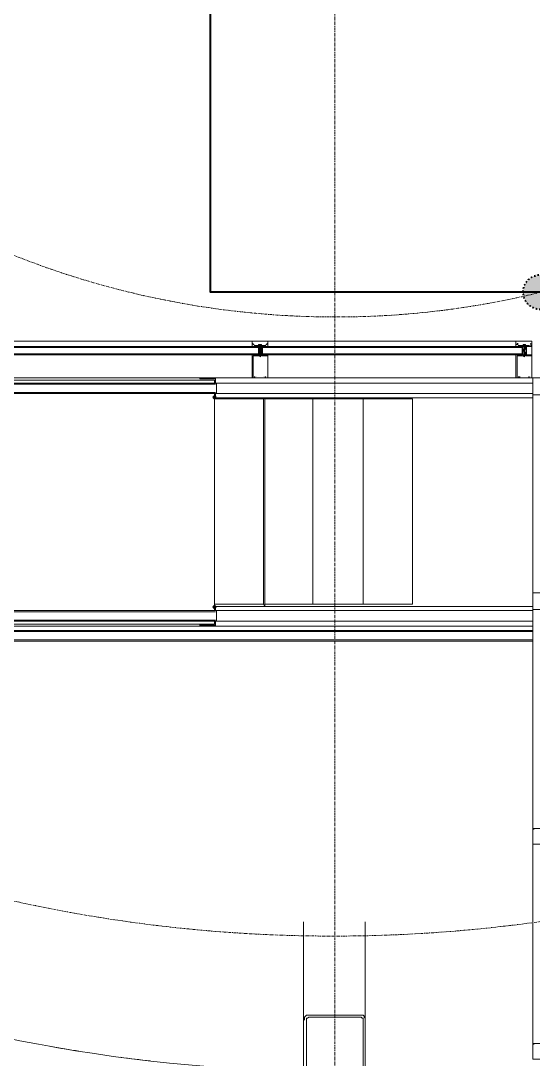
# Model space of a CAD drawing. Header units: millimetres. Extents: x 223 to 147055, y -17460 to 24540.
# Drawn here: x 134194 to 136267, y 300 to 4495 of the extents above; entities that cross this region are included whole.
import ezdxf

# ---------------------------------------------------------------- set-up
doc = ezdxf.new("R2010")
doc.units = ezdxf.units.MM
doc.linetypes.add('ACAD_ISO03W100', pattern=[30, 12, -18])
doc.linetypes.add('ADSK_Линия сетки', pattern=[21, 12, -3, 3, -3])
for name, color, linetype, lineweight in [('A-ANNO-DIMS', 7, 'Continuous', 9), ('S-GRID', 7, 'Continuous', 9), ('раб осв', 7, 'Continuous', 40), ('ЭЛ', 250, 'Continuous', 50)]:
    doc.layers.add(name, color=color, linetype=linetype, lineweight=lineweight)
for name, color, linetype in [('PDF _A-AREA', 7, 'Continuous'), ('PDF _A-DETL', 7, 'Continuous'), ('PDF _A-DETL-GENF', 7, 'Continuous'), ('PDF _A-FLOR', 7, 'Continuous'), ('PDF _A-GLAZ-CURT', 7, 'Continuous'), ('PDF _A-GLAZ-CWMG', 7, 'Continuous'), ('PDF _I-WALL', 7, 'Continuous'), ('PDF _S-BEAM', 7, 'Continuous'), ('PDF _S-FSTN', 7, 'Continuous')]:
    doc.layers.add(name, color=color, linetype=linetype)
doc.styles.add('GOST Common_I_6', font='ARIALN.TTF', dxfattribs={"height": 125})
doc.dimstyles.new('Диагональ_-_Gost_2_5мм', dxfattribs={"dimscale": 304.8, "dimtxt": 125.714375, "dimasz": 0.492126, "dimexe": 0.393701, "dimexo": 0.246063, "dimgap": 0.287073, "dimtad": 1, "dimdec": 0, "dimzin": 0, "dimdsep": 46, "dimtxsty": 'GOST Common_I_6', "dimsah": 1, "dimcen": 0.09, "dimdle": 0.393701, "dimazin": 0, "dimtfac": 1, "dimtdec": 4, "dimtix": 1, "dimtmove": 0, "dimatfit": 3, "dimfxl": 1, "dimtvp": 1, "dimtfill": 1, "dimtolj": 1, "dimtzin": 0, "dimarcsym": 2})

# ---------------------------------------------------------------- blocks, each defined once
blk = doc.blocks.new('*D338')
at = {"layer": 'A-ANNO-DIMS', "color": 0, "lineweight": -2, "transparency": 16777216}
for p, q in [((92115.2, 13595.1), (91913.7, 13796.7)), ((86612.7, 11315.9), (86612.7, 11600.9))]:
    blk.add_line(p, q, dxfattribs=at)
blk.add_arc((86612.7, 19097.7), 7616.7, 271.12837, 313.87163, dxfattribs=at)
at = {"layer": 'A-ANNO-DIMS', "color": 0, "transparency": 16777216}
for points in [[(91873.9, 13624.6), (91908.9, 13588.9), (91998.5, 13711.8)], [(86762.9, 11457.4), (86762.4, 11507.4), (86612.7, 11480.9)]]:
    blk.add_solid(points, dxfattribs=at)
at = {"layer": 'Defpoints', "color": 0, "transparency": 16777216}
for p in [(86612.7, 19097.7), (92168.2, 13542.1), (88584, 11740.4), (86612.7, 11240.9)]:
    blk.add_point(p, dxfattribs=at)
at = {"layer": 'A-ANNO-DIMS', "color": 0, "transparency": 16777216, "insert": (89470.1, 12199.3), "char_height": 125, "width": 588.088, "attachment_point": 5, "rotation": 22.5, "style": 'GOST Common_I_6', "bg_fill": 3, "box_fill_scale": 1.1, "bg_fill_color": 256, "bg_fill_true_color": 13158600, "bg_fill_transparency": 0}
blk.add_mtext('\\A1;45.00°', dxfattribs=at)
blk = doc.blocks.new('*D340')
at = {"layer": 'A-ANNO-DIMS', "color": 0, "lineweight": -2, "transparency": 16777216}
for p, q in [((81110.1, 13595.1), (81311.7, 13796.7)), ((86612.7, 11315.9), (86612.7, 11600.9))]:
    blk.add_line(p, q, dxfattribs=at)
blk.add_arc((86612.7, 19097.7), 7616.7, 226.12837, 268.87163, dxfattribs=at)
at = {"layer": 'A-ANNO-DIMS', "color": 0, "transparency": 16777216}
for points in [[(81316.4, 13588.9), (81351.4, 13624.6), (81226.8, 13711.8)], [(86462.9, 11507.4), (86462.4, 11457.4), (86612.7, 11480.9)]]:
    blk.add_solid(points, dxfattribs=at)
at = {"layer": 'Defpoints', "color": 0, "transparency": 16777216}
for p in [(86612.7, 19097.7), (81057.1, 13542.1), (82804.3, 12501.4), (86612.7, 11240.9)]:
    blk.add_point(p, dxfattribs=at)
at = {"layer": 'A-ANNO-DIMS', "color": 0, "transparency": 16777216, "insert": (83755.3, 12199.3), "char_height": 125, "width": 588.088, "attachment_point": 5, "rotation": 337.5, "style": 'GOST Common_I_6', "bg_fill": 3, "box_fill_scale": 1.1, "bg_fill_color": 256, "bg_fill_true_color": 13158600, "bg_fill_transparency": 0}
blk.add_mtext('\\A1;45.00°', dxfattribs=at)
blk = doc.blocks.new('оси')
at = {"layer": 'S-GRID', "linetype": 'ADSK_Линия сетки'}
blk.add_line((86612.7, 19097.7), (86612.7, 8288.8), dxfattribs=at)
blk.add_arc((86612.7, 19097.7), 6000, 192.09621, 182.95219, dxfattribs=at)
at = {"layer": 'A-ANNO-DIMS'}
dim = blk.add_angular_dim_3p(base=(88584, 11740.4), center=(86612.7, 19097.7), p1=(86612.7, 11240.9), p2=(92168.2, 13542.1), dimstyle='Диагональ_-_Gost_2_5мм', override={"dimpost": '<>', "dimfxl": 6013.290219}, dxfattribs=at)
dim.commit()
dim.dimension.update_dxf_attribs({"geometry": '*D338', "text_midpoint": (89470.1, 12199.3)})
dim = blk.add_angular_dim_3p(base=(82804.3, 12501.4), center=(86612.7, 19097.7), p1=(81057.1, 13542.1), p2=(86612.7, 11240.9), dimstyle='Диагональ_-_Gost_2_5мм', override={"dimpost": '<>', "dimfxl": 6013.290219}, dxfattribs=at)
dim.commit()
dim.dimension.update_dxf_attribs({"geometry": '*D340', "text_midpoint": (83755.3, 12199.3)})
at = {"layer": 'S-GRID', "linetype": 'ADSK_Линия сетки'}
blk.add_arc((86612.7, 19097.7), 3500, 177.3315, 161.4375, dxfattribs=at)

msp = doc.modelspace()

# ---------------------------------------------------------------- hatches: boundary and pattern name
at = {"layer": 'PDF _S-BEAM', "lineweight": 15, "transparency": 33554559}
for points in [[(134977.5, 2984.1), (134973.3, 2979.9), (134969, 2975.7), (134973.3, 2971.4), (134977.5, 2967.2), (134981.7, 2971.4), (134986, 2975.7), (134981.7, 2979.9)], [(134977.5, 2979.9), (134973.3, 2975.7), (134969, 2971.4), (134973.3, 2967.2), (134977.5, 2963), (134981.7, 2967.2), (134986, 2971.4), (134981.7, 2975.7)], [(134977.5, 2137.5), (134973.3, 2133.2), (134969, 2129), (134973.3, 2124.8), (134977.5, 2120.5), (134981.7, 2124.8), (134986, 2129), (134981.7, 2133.2)], [(134977.5, 2133.2), (134973.3, 2129), (134969, 2124.8), (134973.3, 2120.5), (134977.5, 2116.3), (134981.7, 2120.5), (134986, 2124.8), (134981.7, 2129)]]:
    msp.add_hatch(color=256, dxfattribs=at).paths.add_polyline_path(points)

# ---------------------------------------------------------------- linework, layer by layer
at = {"layer": 'PDF _A-AREA', "lineweight": 15}
msp.add_lwpolyline([(132230.1, 3390.5), (133567.8, 2048.6), (136264.4, 2048.6)], dxfattribs=at)
at = {"layer": 'PDF _A-DETL', "lineweight": 15}
msp.add_circle((135464.3, 6800.3), 6849.5, dxfattribs=at)
at = {"layer": 'PDF _A-DETL-GENF', "lineweight": 15}
for points in [[(135155.3, 3178.9), (135134.1, 3178.9), (135129.9, 3178.9), (135129.9, 3187.3), (135129.9, 3200), (135129.9, 3187.3), (135134.1, 3191.6), (135134.1, 3187.3), (135138.3, 3187.3)], [(135134.1, 3191.6), (135134.1, 3191.6)], [(135184.9, 3187.3), (135189.1, 3187.3), (135189.1, 3191.6), (135193.4, 3187.3), (135193.4, 3178.9)], [(135193.4, 3187.3), (135193.4, 3200), (135193.4, 3187.3)], [(136196.7, 3187.3), (136196.7, 3200), (136196.7, 3187.3)], [(136200.9, 3178.9), (136196.7, 3178.9), (136196.7, 3187.3), (136200.9, 3187.3), (136200.9, 3191.6)], [(136205.1, 3191.6), (136200.9, 3191.6), (136200.9, 3187.3), (136205.1, 3187.3)], [(136200.9, 3191.6), (136200.9, 3191.6)], [(136255.9, 3187.3), (136255.9, 3191.6), (136260.2, 3187.3), (136260.2, 3178.9)], [(136260.2, 3187.3), (136260.2, 3200), (136260.2, 3187.3)], [(135129.9, 3187.3), (135129.9, 3187.3)], [(135129.9, 3178.9), (135129.9, 3178.9)], [(135134.1, 3183.1), (135134.1, 3183.1)], [(135134.1, 3178.9), (135134.1, 3178.9)], [(135134.1, 3178.9), (135134.1, 3178.9)], [(135163.7, 3187.3), (135163.7, 3183.1), (135155.3, 3183.1), (135138.3, 3183.1)], [(135138.3, 3183.1), (135138.3, 3183.1)], [(135155.3, 3183.1), (135155.3, 3183.1)], [(135168, 3178.9), (135155.3, 3178.9), (135155.3, 3174.6), (135159.5, 3174.6)], [(135155.3, 3178.9), (135155.3, 3178.9)], [(135159.5, 3166.2), (135159.5, 3157.7), (135155.3, 3157.7), (135155.3, 3145), (135155.3, 3161.9), (135155.3, 3174.6), (135155.3, 3166.2)], [(135168, 3140.8), (135168, 3145), (135168, 3157.7), (135163.7, 3157.7), (135163.7, 3166.2), (135159.5, 3166.2), (135155.3, 3166.2), (135168, 3166.2), (135163.7, 3166.2)], [(135168, 3187.3), (135159.5, 3187.3), (135159.5, 3183.1)], [(135159.5, 3187.3), (135159.5, 3187.3)], [(135163.7, 3174.6), (135163.7, 3166.2), (135163.7, 3140.8), (135163.7, 3136.5), (135159.5, 3140.8), (135159.5, 3166.2), (135159.5, 3174.6), (135159.5, 3178.9)], [(135159.5, 3174.6), (135159.5, 3174.6)], [(135163.7, 3183.1), (135163.7, 3183.1)], [(135163.7, 3183.1), (135163.7, 3183.1)], [(135163.7, 3183.1), (135168, 3183.1), (135172.2, 3183.1), (135184.9, 3183.1)], [(135189.1, 3178.9), (135168, 3178.9), (135168, 3174.6), (135163.7, 3174.6), (135163.7, 3178.9)], [(135163.7, 3174.6), (135163.7, 3174.6)], [(135168, 3187.3), (135168, 3187.3)], [(135168, 3178.9), (135168, 3178.9)], [(135168, 3166.2), (135168, 3174.6), (135168, 3161.9), (135168, 3145), (135172.2, 3145), (135172.2, 3140.8)], [(135168, 3174.6), (135168, 3174.6)], [(135168, 3161.9), (135168, 3161.9)], [(135184.9, 3183.1), (135184.9, 3183.1)], [(135189.1, 3183.1), (135189.1, 3183.1)], [(135189.1, 3183.1), (135189.1, 3183.1)], [(135189.1, 3178.9), (135189.1, 3178.9)], [(135193.4, 3187.3), (135193.4, 3187.3)], [(135193.4, 3183.1), (135193.4, 3183.1)], [(136196.7, 3187.3), (136200.9, 3187.3), (136196.7, 3187.3)], [(136196.7, 3178.9), (136196.7, 3178.9)], [(136200.9, 3183.1), (136200.9, 3183.1)], [(136200.9, 3178.9), (136200.9, 3178.9)], [(136234.8, 3187.3), (136226.3, 3187.3), (136226.3, 3183.1), (136226.3, 3187.3), (136234.8, 3187.3), (136234.8, 3183.1), (136222.1, 3183.1), (136205.1, 3183.1)], [(136205.1, 3183.1), (136205.1, 3183.1)], [(136234.8, 3166.2), (136234.8, 3174.6), (136230.5, 3174.6), (136230.5, 3166.2), (136230.5, 3140.8), (136230.5, 3136.5), (136226.3, 3140.8), (136226.3, 3166.2), (136226.3, 3174.6), (136226.3, 3178.9), (136222.1, 3178.9), (136205.1, 3178.9)], [(136205.1, 3178.9), (136205.1, 3178.9)], [(136230.5, 3187.3), (136230.5, 3183.1), (136222.1, 3183.1)], [(136222.1, 3183.1), (136222.1, 3183.1)], [(136222.1, 3178.9), (136222.1, 3174.6), (136222.1, 3161.9), (136222.1, 3145), (136222.1, 3157.7), (136226.3, 3157.7)], [(136222.1, 3174.6), (136226.3, 3174.6), (136226.3, 3166.2), (136230.5, 3157.7), (136230.5, 3166.2), (136226.3, 3166.2), (136234.8, 3166.2), (136230.5, 3166.2)], [(136226.3, 3187.3), (136226.3, 3187.3)], [(136255.9, 3178.9), (136234.8, 3178.9), (136226.3, 3178.9)], [(136226.3, 3178.9), (136226.3, 3178.9)], [(136226.3, 3174.6), (136226.3, 3174.6)], [(136230.5, 3183.1), (136230.5, 3183.1)], [(136230.5, 3183.1), (136230.5, 3183.1)], [(136230.5, 3183.1), (136239, 3183.1), (136251.7, 3183.1)], [(136230.5, 3174.6), (136230.5, 3178.9)], [(136230.5, 3157.7), (136230.5, 3157.7)], [(136234.8, 3187.3), (136234.8, 3187.3)], [(136234.8, 3178.9), (136234.8, 3178.9)], [(136234.8, 3174.6), (136239, 3174.6), (136239, 3161.9), (136234.8, 3161.9), (136239, 3161.9), (136239, 3145), (136239, 3140.8)], [(136234.8, 3174.6), (136234.8, 3174.6)], [(136234.8, 3161.9), (136234.8, 3161.9)], [(136247.5, 3145), (136243.2, 3145), (136243.2, 3140.8), (136234.8, 3140.8), (136234.8, 3145), (136234.8, 3157.7)], [(136239, 3183.1), (136239, 3183.1)], [(136239, 3174.6), (136239, 3178.9)], [(136239, 3161.9), (136239, 3161.9)], [(136239, 3161.9), (136239, 3161.9)], [(136251.7, 3183.1), (136251.7, 3183.1)], [(136255.9, 3183.1), (136255.9, 3183.1)], [(136255.9, 3183.1), (136255.9, 3183.1)], [(136255.9, 3183.1), (136255.9, 3183.1)], [(136260.2, 3183.1), (136255.9, 3183.1)], [(136255.9, 3178.9), (136255.9, 3178.9)], [(136260.2, 3187.3), (136260.2, 3187.3)], [(136260.2, 3183.1), (136260.2, 3183.1)], [(135184.9, 3145), (135193.4, 3145), (135193.4, 3051.9), (135129.9, 3051.9), (135129.9, 3145), (135142.6, 3145)], [(135163.7, 3140.8), (135159.5, 3140.8), (135138.3, 3140.8), (135134.1, 3140.8), (135134.1, 3051.9), (135138.3, 3051.9)], [(135142.6, 3145), (135142.6, 3145)], [(135142.6, 3145), (135142.6, 3145)], [(135142.6, 3145), (135142.6, 3145)], [(135142.6, 3140.8), (135142.6, 3140.8)], [(135146.8, 3145), (135146.8, 3145)], [(135146.8, 3145), (135146.8, 3145)], [(135151, 3145), (135151, 3140.8)], [(135151, 3140.8), (135151, 3140.8)], [(135155.3, 3145), (135155.3, 3145)], [(135155.3, 3140.8), (135155.3, 3140.8)], [(135159.5, 3145), (135163.7, 3145), (135168, 3145)], [(135159.5, 3145), (135159.5, 3145)], [(135159.5, 3140.8), (135159.5, 3140.8)], [(135163.7, 3145), (135163.7, 3145)], [(135163.7, 3140.8), (135163.7, 3140.8)], [(135168, 3145), (135168, 3145)], [(135189.1, 3051.9), (135193.4, 3051.9), (135193.4, 3140.8), (135184.9, 3140.8), (135168, 3140.8), (135176.4, 3140.8), (135176.4, 3145), (135180.7, 3145)], [(135168, 3145), (135168, 3145)], [(135168, 3140.8), (135168, 3140.8)], [(135172.2, 3145), (135172.2, 3145)], [(135176.4, 3145), (135176.4, 3145)], [(135176.4, 3140.8), (135176.4, 3140.8)], [(135180.7, 3145), (135180.7, 3145)], [(135180.7, 3145), (135180.7, 3145)], [(135180.7, 3140.8), (135180.7, 3140.8)], [(135184.9, 3145), (135184.9, 3145)], [(135184.9, 3140.8), (135184.9, 3140.8)], [(136251.7, 3145), (136260.2, 3145), (136260.2, 3051.9), (136196.7, 3051.9), (136196.7, 3145), (136209.4, 3145)], [(136226.3, 3140.8), (136205.1, 3140.8), (136200.9, 3140.8), (136200.9, 3051.9), (136205.1, 3051.9)], [(136209.4, 3145), (136209.4, 3145)], [(136209.4, 3145), (136209.4, 3145)], [(136209.4, 3145), (136209.4, 3145)], [(136209.4, 3140.8), (136213.6, 3140.8)], [(136209.4, 3140.8), (136209.4, 3140.8)], [(136213.6, 3145), (136213.6, 3145)], [(136213.6, 3145), (136213.6, 3145)], [(136213.6, 3140.8), (136213.6, 3140.8)], [(136222.1, 3140.8), (136217.8, 3140.8), (136217.8, 3145), (136222.1, 3145)], [(136217.8, 3145), (136217.8, 3140.8)], [(136217.8, 3140.8), (136217.8, 3140.8)], [(136222.1, 3145), (136222.1, 3145)], [(136222.1, 3140.8), (136222.1, 3140.8)], [(136230.5, 3140.8), (136226.3, 3140.8), (136226.3, 3145), (136230.5, 3145), (136234.8, 3145)], [(136226.3, 3145), (136226.3, 3145)], [(136226.3, 3140.8), (136226.3, 3140.8)], [(136230.5, 3145), (136230.5, 3145)], [(136230.5, 3140.8), (136230.5, 3140.8)], [(136234.8, 3145), (136234.8, 3145)], [(136234.8, 3145), (136234.8, 3145)], [(136234.8, 3140.8), (136234.8, 3140.8)], [(136251.7, 3140.8), (136234.8, 3140.8)], [(136239, 3145), (136239, 3145)], [(136243.2, 3145), (136243.2, 3145)], [(136243.2, 3140.8), (136243.2, 3140.8)], [(136247.5, 3145), (136247.5, 3145)], [(136247.5, 3145), (136247.5, 3145)], [(136255.9, 3051.9), (136260.2, 3051.9), (136260.2, 3140.8), (136251.7, 3140.8), (136247.5, 3140.8)], [(136247.5, 3140.8), (136247.5, 3140.8)], [(136251.7, 3145), (136251.7, 3145)], [(136251.7, 3140.8), (136251.7, 3140.8)], [(136251.7, 3140.8), (136251.7, 3140.8)], [(135138.3, 3056.1), (135138.3, 3056.1)], [(135138.3, 3056.1), (135142.6, 3056.1)], [(135142.6, 3056.1), (135142.6, 3056.1)], [(135146.8, 3056.1), (135146.8, 3056.1)], [(135146.8, 3051.9), (135176.4, 3051.9)], [(135176.4, 3056.1), (135176.4, 3056.1)], [(135180.7, 3056.1), (135184.9, 3056.1)], [(135180.7, 3056.1), (135180.7, 3056.1)], [(135184.9, 3056.1), (135184.9, 3056.1)], [(135189.1, 3056.1), (135189.1, 3056.1)], [(136205.1, 3056.1), (136205.1, 3056.1)], [(136205.1, 3056.1), (136213.6, 3056.1)], [(136213.6, 3056.1), (136213.6, 3056.1)], [(136213.6, 3056.1), (136213.6, 3056.1)], [(136213.6, 3051.9), (136247.5, 3051.9)], [(136247.5, 3056.1), (136251.7, 3056.1)], [(136247.5, 3056.1), (136247.5, 3056.1)], [(136251.7, 3056.1), (136251.7, 3056.1)], [(136255.9, 3056.1), (136255.9, 3056.1)], [(136357.5, 2996.8), (136357.5, 2984.1), (136264.4, 2984.1), (136264.4, 3051.9), (136357.5, 3051.9), (136357.5, 3039.2)], [(136357.5, 2129), (136357.5, 2116.3), (136264.4, 2116.3), (136264.4, 2184), (136357.5, 2184), (136357.5, 2171.3)], [(136357.5, 1180.7), (136357.5, 1168.1), (136264.4, 1168.1), (136264.4, 1231.5), (136357.5, 1231.5), (136268.6, 1231.5), (136268.6, 1227.3)], [(136357.5, 312.9), (136357.5, 300.2), (136264.4, 300.2), (136264.4, 363.7), (136357.5, 363.7), (136268.6, 363.7), (136268.6, 359.5)]]:
    msp.add_lwpolyline(points, dxfattribs=at)
for points in [[(135193.4, 3200), (135176.4, 3200), (135163.7, 3200), (135146.8, 3200), (135129.9, 3200)], [(136260.2, 3200), (136247.5, 3200), (136230.5, 3200), (136213.6, 3200), (136196.7, 3200)], [(135155.3, 3183.1), (135155.3, 3187.3), (135168, 3187.3), (135168, 3183.1)], [(135155.3, 3140.8), (135151, 3140.8), (135151, 3145), (135155.3, 3145)]]:
    msp.add_lwpolyline(points, close=True, dxfattribs=at)
at = {"layer": 'PDF _A-FLOR', "lineweight": 15}
msp.add_lwpolyline([(128589.1, 5127.6, 0.887105), (142531.5, 6801.7, 1), (128388.1, 6801.7, 0.058045), (128577.4, 5176.4)], format="xyb", dxfattribs=at)
for points in [[(136264.4, 2048.6), (133567.8, 2048.6), (132187.8, 3432.9), (132894.7, 4139.8)], [(136260.2, 3051.9), (136264.4, 3051.9)]]:
    msp.add_lwpolyline(points, dxfattribs=at)
for centre, radius, start, end in [((135459.6, 6800.5), 6549.7, 259.9474, 260.94735), ((135459.7, 6801), 6550.2, 262.42498, 263.49078)]:
    msp.add_arc(centre, radius, start, end, dxfattribs=at)
at = {"layer": 'PDF _A-GLAZ-CURT', "lineweight": 15}
for points in [[(134092.7, 3149.2), (135155.3, 3149.2), (135155.3, 3174.6), (134092.7, 3174.6)], [(135172.2, 3149.2), (136222.1, 3149.2), (136222.1, 3174.6), (135172.2, 3174.6)]]:
    msp.add_lwpolyline(points, close=True, dxfattribs=at)
at = {"layer": 'PDF _A-GLAZ-CWMG', "lineweight": 15}
for points in [[(134118.1, 3200), (135129.9, 3200)], [(135193.4, 3200), (135252.6, 3200), (136196.7, 3200)], [(134118.1, 3174.6), (134118.1, 3178.9), (135129.9, 3178.9), (135129.9, 3174.6)], [(135129.9, 3149.2), (135129.9, 3145), (134118.1, 3145), (134118.1, 3149.2)], [(135193.4, 3174.6), (135193.4, 3178.9), (135252.6, 3178.9), (136196.7, 3178.9), (136196.7, 3174.6)], [(136196.7, 3149.2), (136196.7, 3145), (135252.6, 3145), (135193.4, 3145), (135193.4, 3149.2)], [(136260.2, 3178.9), (136260.2, 3145)], [(134118.1, 3051.9), (135129.9, 3051.9)], [(135193.4, 3051.9), (135252.6, 3051.9), (136196.7, 3051.9)], [(136264.4, 2984.1), (136264.4, 2184)], [(136264.4, 2116.3), (136264.4, 1231.5)], [(136264.4, 1168.1), (136264.4, 1070.7), (136264.4, 410.3), (136264.4, 363.7)]]:
    msp.add_lwpolyline(points, dxfattribs=at)
for points in [[(135193.4, 3200), (135129.9, 3200), (135129.9, 3178.9), (135155.3, 3178.9), (135155.3, 3145), (135129.9, 3145), (135129.9, 3051.9), (135193.4, 3051.9), (135193.4, 3145), (135172.2, 3145), (135172.2, 3178.9), (135193.4, 3178.9)], [(136260.2, 3200), (136196.7, 3200), (136196.7, 3178.9), (136222.1, 3178.9), (136222.1, 3145), (136196.7, 3145), (136196.7, 3051.9), (136260.2, 3051.9), (136260.2, 3145), (136239, 3145), (136239, 3178.9), (136260.2, 3178.9)], [(136412.6, 3051.9), (136395.6, 3051.9), (136395.6, 3026.5), (136357.5, 3026.5), (136357.5, 3051.9), (136264.4, 3051.9), (136264.4, 2984.1), (136357.5, 2984.1), (136357.5, 3009.5), (136395.6, 3009.5), (136395.6, 2984.1), (136412.6, 2984.1)], [(136412.6, 2116.3), (136412.6, 2184), (136395.6, 2184), (136395.6, 2158.6), (136357.5, 2158.6), (136357.5, 2184), (136264.4, 2184), (136264.4, 2116.3), (136357.5, 2116.3), (136357.5, 2141.7), (136395.6, 2141.7), (136395.6, 2116.3)], [(136412.6, 1168.1), (136412.6, 1231.5), (136395.6, 1231.5), (136395.6, 1210.4), (136357.5, 1210.4), (136357.5, 1231.5), (136264.4, 1231.5), (136264.4, 1168.1), (136357.5, 1168.1), (136357.5, 1193.4), (136395.6, 1193.4), (136395.6, 1168.1)], [(136412.6, 300.2), (136412.6, 363.7), (136395.6, 363.7), (136395.6, 342.6), (136357.5, 342.6), (136357.5, 363.7), (136264.4, 363.7), (136264.4, 300.2), (136357.5, 300.2), (136357.5, 325.6), (136395.6, 325.6), (136395.6, 300.2)]]:
    msp.add_lwpolyline(points, close=True, dxfattribs=at)
at = {"layer": 'PDF _I-WALL', "lineweight": 15}
msp.add_lwpolyline([(128908.3, 4196.3, 0.826633), (142510.3, 6801.7, 1), (128409.3, 6801.7, 0.052683), (128565, 5328.3)], format="xyb", dxfattribs=at)
msp.add_arc((135459.8, 6801.7), 6551, 226.09314, 268.90686, dxfattribs=at)
at = {"layer": 'PDF _S-BEAM', "lineweight": 15}
for points in [[(136264.4, 2027.4), (133555.1, 2027.4), (132170.8, 3411.7)], [(136264.4, 2988.4), (134986, 2988.4), (134986, 2992.6), (134986, 2996.8), (134986, 3026.5), (134986, 3030.7), (133965.7, 3030.7), (133965.7, 3026.5), (133965.7, 2996.8), (133965.7, 2992.6), (134981.7, 2992.6)], [(133965.7, 2988.4), (134986, 2988.4), (134986, 2992.6), (134986, 2996.8), (134986, 3026.5), (134986, 3030.7), (136264.4, 3030.7)], [(133965.7, 3026.5), (134981.7, 3026.5)], [(134977.5, 3051.9), (134981.7, 3051.9), (134981.7, 3047.6), (134981.7, 3043.4), (134981.7, 3030.7), (134981.7, 3043.4), (134981.7, 3047.6), (134977.5, 3047.6), (134918.2, 3047.6), (134918.2, 3051.9)], [(134977.5, 2975.7), (134981.7, 2975.7), (134981.7, 2979.9), (134981.7, 2975.7), (134981.7, 2971.4), (134977.5, 2971.4), (136264.4, 2971.4)], [(134981.7, 2988.4), (134981.7, 2979.9), (134981.7, 2988.4)], [(135176.4, 2137.5), (135180.7, 2129), (135180.7, 2971.4), (135176.4, 2967.2)], [(133318, 2378.8), (133593.2, 2107.8), (134981.7, 2107.8)], [(133576.3, 2069.7), (134986, 2069.7), (134986, 2074), (134986, 2078.2), (134986, 2103.6), (134986, 2107.8), (134986, 2112.1), (133593.2, 2112.1)], [(136264.4, 2129), (134977.5, 2129), (134981.7, 2129), (134981.7, 2124.8), (134981.7, 2120.5), (134981.7, 2112.1), (134981.7, 2120.5), (134981.7, 2124.8), (134977.5, 2124.8)], [(136264.4, 2112.1), (134986, 2112.1), (134986, 2107.8), (134986, 2103.6), (134986, 2078.2), (134986, 2074), (134986, 2069.7), (136264.4, 2069.7)], [(133584.7, 2074), (134981.7, 2074)], [(134918.2, 2048.6), (134918.2, 2052.8), (134918.2, 2057), (134918.2, 2052.8), (134977.5, 2052.8), (134981.7, 2052.8), (134981.7, 2057), (134981.7, 2052.8), (134981.7, 2048.6), (134977.5, 2048.6)], [(134981.7, 2069.7), (134981.7, 2057), (134981.7, 2069.7)], [(136264.4, 1993.5), (133550.9, 1993.5)], [(135337.3, 854.8), (135337.3, 456.9)], [(135587.1, 456.9), (135587.1, 854.8)], [(135587.1, 241), (135587.1, 456.9), (135587.1, 461.1), (135587.1, 465.3), (135582.8, 469.6), (135582.8, 473.8), (135578.6, 478), (135574.4, 478), (135570.1, 478), (135358.5, 478), (135354.2, 478), (135350, 478), (135345.8, 473.8), (135341.5, 469.6), (135341.5, 465.3), (135341.5, 461.1), (135337.3, 456.9), (135337.3, 241)]]:
    msp.add_lwpolyline(points, dxfattribs=at)
for points in [[(136264.4, 1997.8), (136264.4, 2023.2), (136264.4, 2031.6), (133559.3, 2031.6), (133559.3, 2027.4), (133555.1, 2023.2), (133542.4, 1997.8), (133542.4, 1993.5), (133542.4, 1989.3), (136264.4, 1989.3)], [(135358.5, 469.6), (135570.1, 469.6), (135574.4, 465.3), (135578.6, 465.3), (135578.6, 461.1), (135578.6, 456.9), (135578.6, 241), (135578.6, 236.7), (135578.6, 232.5), (135574.4, 232.5), (135570.1, 228.3), (135358.5, 228.3), (135354.2, 232.5), (135350, 232.5), (135350, 236.7), (135350, 241), (135350, 456.9), (135350, 461.1), (135350, 465.3), (135354.2, 465.3)]]:
    msp.add_lwpolyline(points, close=True, dxfattribs=at)
at = {"layer": 'PDF _S-FSTN', "lineweight": 15}
for points in [[(134977.5, 3030.7), (134977.5, 3043.4), (133982.7, 3043.4), (133978.4, 3039.2)], [(134977.5, 2112.1), (134977.5, 2988.4)], [(134977.5, 2137.5), (135176.4, 2137.5), (135176.4, 2967.2), (134977.5, 2967.2)], [(135180.7, 2137.5), (135375.4, 2137.5), (135375.4, 2967.2), (135180.7, 2967.2)], [(135375.4, 2137.5), (135578.6, 2137.5), (135578.6, 2967.2), (135375.4, 2967.2)], [(135578.6, 2137.5), (135777.6, 2137.5), (135777.6, 2967.2), (135578.6, 2967.2)], [(133284.2, 2344.9), (133572, 2057), (134977.5, 2057), (134977.5, 2069.7)]]:
    msp.add_lwpolyline(points, dxfattribs=at)

# ---------------------------------------------------------------- next in the draw order: block references
msp.add_blockref('оси', (48851.6, -12299.4))

# ---------------------------------------------------------------- next in the draw order: hatches: boundary and pattern name
at = {"layer": 'ЭЛ', "linetype": 'ACAD_ISO03W100', "lineweight": 40, "ltscale": 0.46}
msp.add_hatch(color=0, dxfattribs=at).paths.add_polyline_path([(136365.9, 3398.5, 1), (136225.9, 3398.5, 1)])

# ---------------------------------------------------------------- next in the draw order: linework, layer by layer
at = {"layer": 'раб осв', "color": 0, "lineweight": 40}
msp.add_lwpolyline([(136295.9, 3398.5), (134961.6, 3398.5), (134961.6, 3398.5), (134961.6, 6998.5), (135504.2, 6998.5), (134961.6, 6998.5), (134961.6, 11298.5), (135504.2, 11298.5)], dxfattribs=at)
at = {"layer": 'ЭЛ', "color": 7, "lineweight": 25}
msp.add_lwpolyline([(136295.9, 3398.5, 0, 0, 0), (132884.7, -2451.5, 150, 0, 0), (133085.9, -2110.4, 0, 0, 0), (132459.3, -3185.5, 0, 0, 0)], format="xyseb", dxfattribs=at)
at = {"layer": 'ЭЛ', "color": 0, "linetype": 'ACAD_ISO03W100', "lineweight": 40, "ltscale": 0.46}
msp.add_circle((136295.9, 3398.5), 70, dxfattribs=at)

doc.saveas('drawing.dxf')
